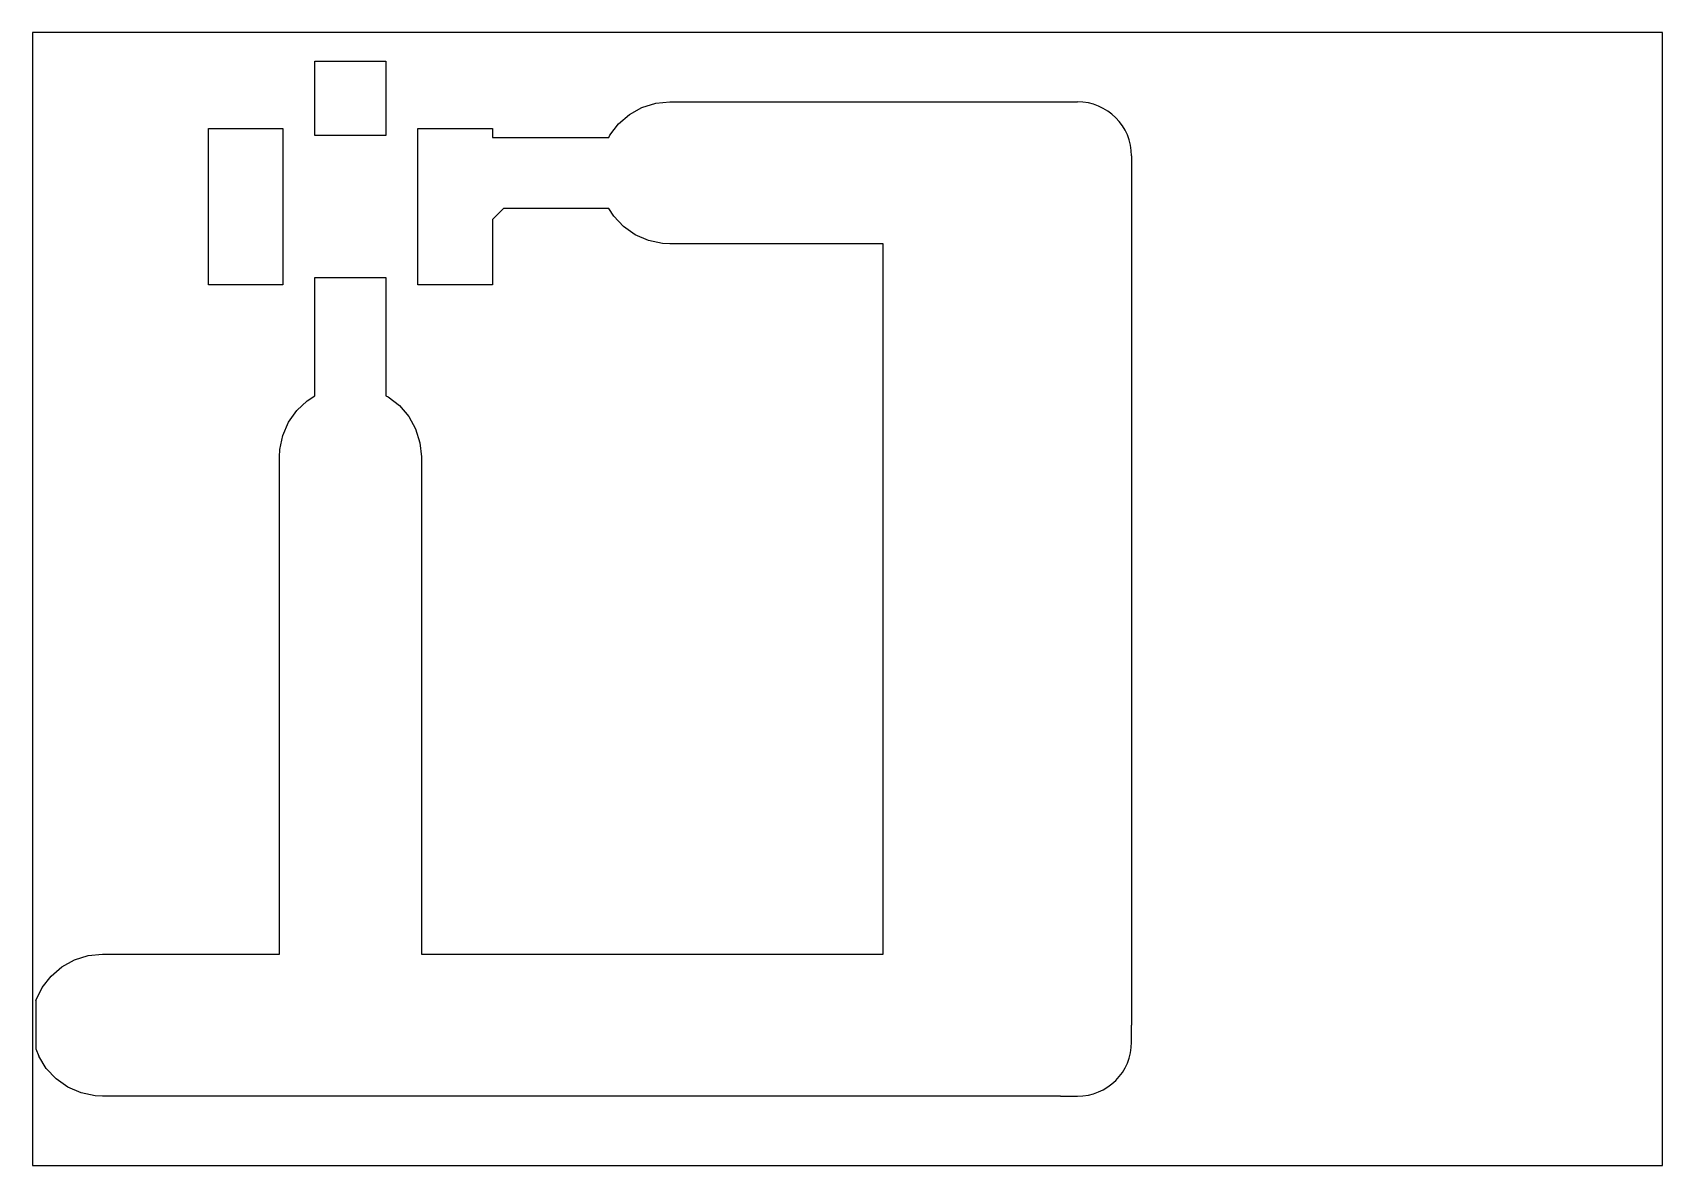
# Model space of a CAD drawing. Header units: millimetres. Extents: x 199.5 to 222.5, y 144.3 to 160.3.
import ezdxf

# ---------------------------------------------------------------- set-up
doc = ezdxf.new("R2010")
doc.units = ezdxf.units.MM
doc.layers.add('BLACK', color=7, linetype='Continuous')

msp = doc.modelspace()

# ---------------------------------------------------------------- linework, layer by layer
at = {"layer": 'BLACK'}
for p, q in [((199.548, 160.314), (199.548, 144.329)), ((222.549, 160.314), (199.548, 160.314)), ((222.549, 144.329), (222.549, 160.314)), ((203.532, 158.861), (203.532, 159.913)), ((203.532, 159.913), (204.534, 159.913)), ((204.534, 159.913), (204.534, 158.861)), ((207.971, 159.157), (208.148, 159.256)), ((208.148, 159.256), (208.342, 159.316)), ((208.342, 159.316), (208.543, 159.337)), ((208.543, 159.337), (214.055, 159.337)), ((214.055, 159.337), (214.294, 159.337)), ((202.029, 156.756), (202.029, 158.961)), ((202.029, 158.961), (203.081, 158.961)), ((203.081, 158.961), (203.081, 156.756)), ((204.985, 156.756), (204.985, 158.961)), ((204.985, 158.961), (206.038, 158.961)), ((206.038, 158.961), (206.038, 158.836)), ((207.693, 158.866), (207.818, 159.026)), ((207.818, 159.026), (207.971, 159.157)), ((204.534, 158.861), (203.532, 158.861)), ((206.038, 158.836), (207.679, 158.836)), ((207.679, 158.836), (207.693, 158.866)), ((215.058, 158.573), (215.058, 158.335)), ((215.058, 158.335), (215.058, 146.308)), ((206.195, 157.833), (206.038, 157.676)), ((207.681, 157.833), (206.195, 157.833)), ((207.749, 157.723), (207.681, 157.833)), ((206.038, 157.676), (206.038, 156.756)), ((207.888, 157.576), (207.749, 157.723)), ((208.054, 157.46), (207.888, 157.576)), ((208.24, 157.379), (208.054, 157.46)), ((208.438, 157.338), (208.24, 157.379)), ((208.543, 157.333), (208.438, 157.338)), ((211.55, 157.333), (208.543, 157.333)), ((211.55, 147.31), (211.55, 157.333)), ((203.081, 156.756), (202.029, 156.756)), ((203.532, 155.188), (203.532, 156.856)), ((203.532, 156.856), (204.534, 156.856)), ((204.534, 156.856), (204.534, 155.19)), ((206.038, 156.756), (204.985, 156.756)), ((203.275, 154.981), (203.422, 155.12)), ((203.422, 155.12), (203.532, 155.188)), ((204.534, 155.19), (204.564, 155.176)), ((204.564, 155.176), (204.724, 155.052)), ((204.724, 155.052), (204.856, 154.898)), ((203.078, 154.629), (203.158, 154.815)), ((203.158, 154.815), (203.275, 154.981)), ((204.856, 154.898), (204.954, 154.721)), ((203.037, 154.43), (203.078, 154.629)), ((204.954, 154.721), (205.015, 154.527)), ((203.031, 154.326), (203.037, 154.43)), ((205.015, 154.527), (205.035, 154.326)), ((203.031, 147.31), (203.031, 154.326)), ((205.035, 154.326), (205.035, 147.31)), ((199.963, 147.131), (200.141, 147.229)), ((200.141, 147.229), (200.334, 147.29)), ((200.334, 147.29), (200.535, 147.31)), ((200.535, 147.31), (203.031, 147.31)), ((205.035, 147.31), (211.55, 147.31)), ((199.685, 146.839), (199.81, 146.999)), ((199.81, 146.999), (199.963, 147.131)), ((199.596, 146.657), (199.685, 146.839)), ((199.596, 146.657), (199.596, 145.973)), ((215.058, 146.069), (215.058, 146.308)), ((199.596, 145.973), (199.635, 145.869)), ((199.741, 145.696), (199.635, 145.869)), ((199.88, 145.549), (199.741, 145.696)), ((200.046, 145.433), (199.88, 145.549)), ((200.232, 145.353), (200.046, 145.433)), ((200.431, 145.311), (200.232, 145.353)), ((200.535, 145.306), (200.431, 145.311)), ((214.055, 145.306), (200.535, 145.306)), ((214.055, 145.306), (214.294, 145.306)), ((199.548, 144.329), (222.549, 144.329))]:
    msp.add_line(p, q, dxfattribs=at)
for centre, start, end in [((214.294, 158.573), 0, 90), ((214.294, 146.069), 270, 0)]:
    msp.add_arc(centre, 0.764, start, end, dxfattribs=at)

doc.saveas('drawing.dxf')
